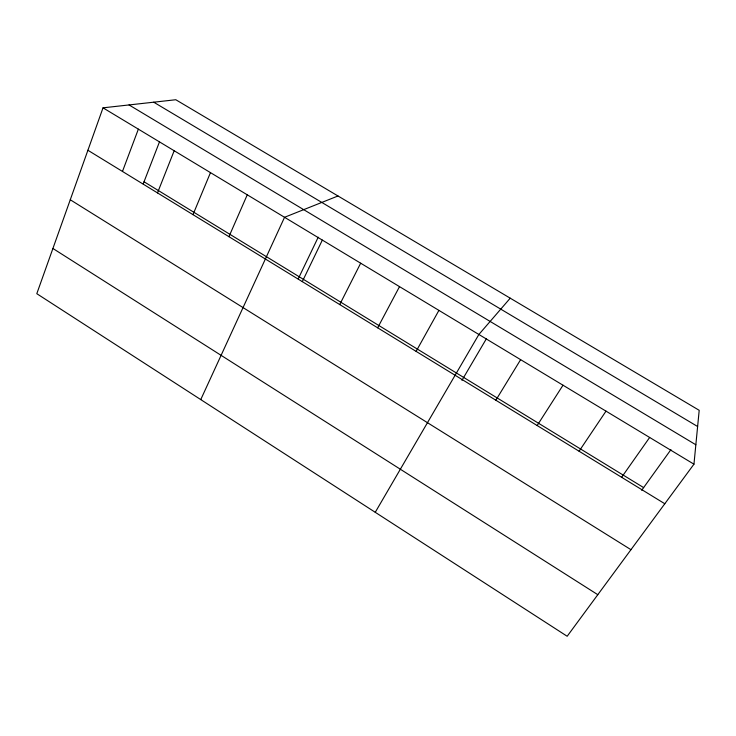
<?xml version="1.0" encoding="UTF-8"?>
<svg xmlns="http://www.w3.org/2000/svg" width="736" height="736" viewBox="0 0 736 736"><rect width="100%" height="100%" fill="white"/><g stroke="black" fill="none" stroke-linecap="round" stroke-linejoin="round"><path stroke-width="1.1" d="M693.956 464.177L699.2 410.311L175.803 99.737L103.022 107.833L36.8 293.692L567.171 636.263L693.956 464.177L103.022 107.833M122.47 171.451L138.359 129.15M143.216 183.871L159.528 141.763M157.495 192.906L174.174 150.742M192.979 214.654L210.468 172.629M228.942 236.679L247.259 194.81M200.753 399.593L284.547 217.295L337.999 195.978M298.236 278.834L318.219 237.194M302.303 281.63L322.34 240.092M339.728 304.566L360.668 263.203M377.66 327.805L399.519 286.626M416.116 351.366L438.914 310.39M375.25 512.302L478.869 334.475L510.232 298.181M461.95 380.328L486.459 338.634M495.843 400.218L520.628 359.656M537.17 425.537L563.003 385.213M579.094 451.223L606.004 411.139M621.635 477.296L649.649 437.46M641.682 490.305L670.938 449.622M153.714 102.194L697.618 426.521M129.048 104.944L695.842 444.765M144.035 181.764L643.632 487.6M87.906 150.264L664.801 503.746M70.27 199.76L630.954 549.682M52.909 248.474L597.798 594.688"/></g></svg>
